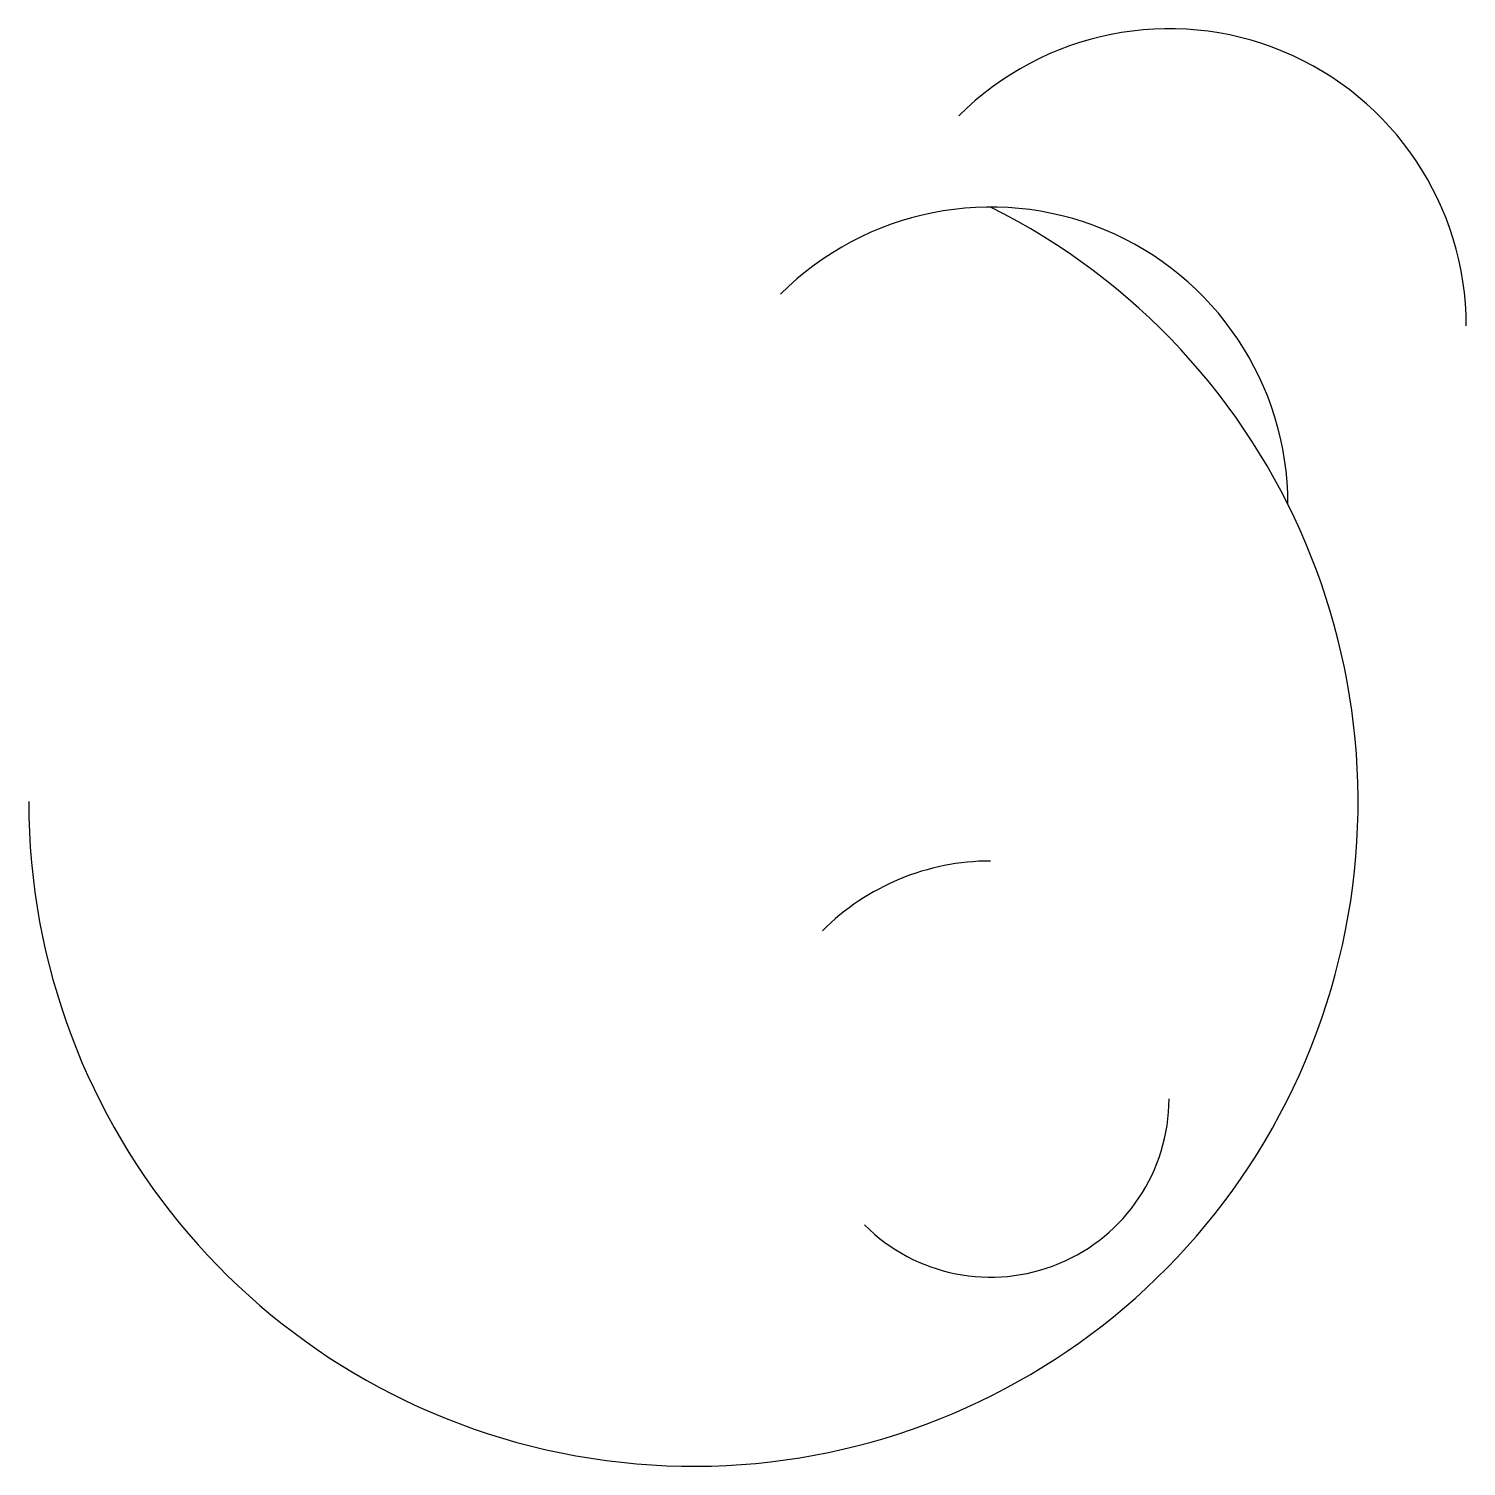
# Model space of a CAD drawing. Extents: x -6.2 to 18, y -6.2 to 18.
import ezdxf

# ---------------------------------------------------------------- set-up
doc = ezdxf.new("R2010")
doc.units = 0
doc.layers.get('0').update_dxf_attribs({"linetype": 'CONTINUOUS'})

msp = doc.modelspace()

# ---------------------------------------------------------------- linework, layer by layer
for centre, radius, start, end in [((13, 13), 5, 0, 135), ((5, 5), 11.18, -180, 63.4349), ((10, 10), 5, 0, 135), ((10, 0), 4, 90, 135), ((10, 0), 3, -135, 0)]:
    msp.add_arc(centre, radius, start, end)

doc.saveas('drawing.dxf')
